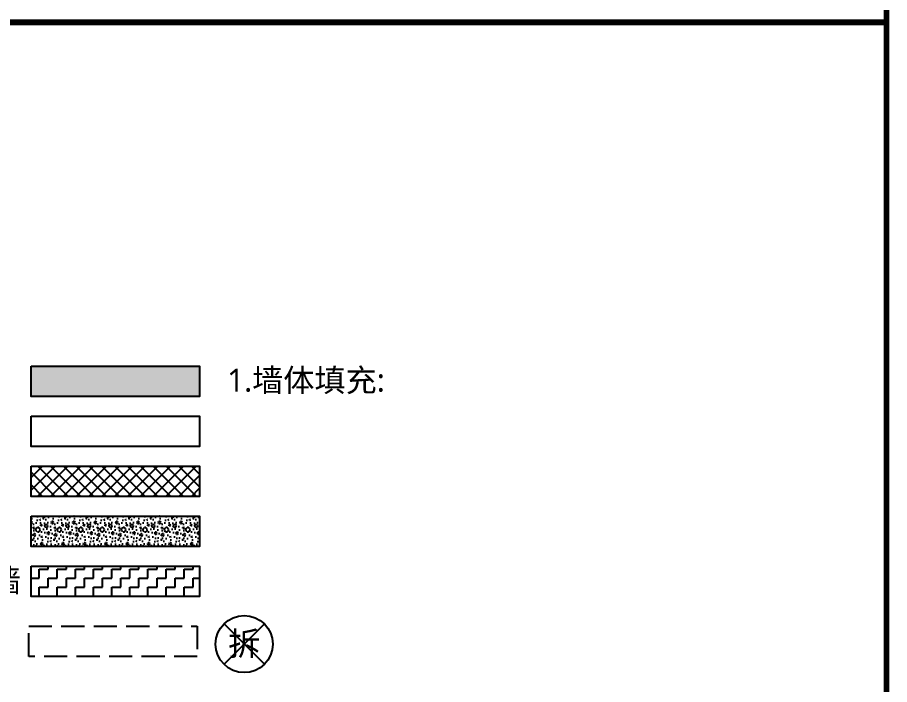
# Model space of a CAD drawing. Header units: millimetres. Extents: x -108767 to 78913, y -380878 to 1470.
# Drawn here: x -78314 to -70803, y -188520 to -182777 of the extents above; entities that cross this region are included whole.
import ezdxf
from ezdxf.enums import TextEntityAlignment as Align

# ---------------------------------------------------------------- set-up
doc = ezdxf.new("R2010")
doc.units = ezdxf.units.MM
doc.header["$LTSCALE"] = 10
doc.linetypes.add('DASH', pattern=[0.35, 0.25, -0.1])
for name, color, linetype in [('IHY-wall hatch', 8, 'Continuous'), ('NW-01-wall(原有墙体)', 255, 'Continuous'), ('NW-01wall(新墙体)', 140, 'Continuous'), ('NW-wall(原有墙体)', 255, 'Continuous'), ('NW-完成面（用于平面）', 43, 'Continuous'), ('平面图', 7, 'Continuous')]:
    doc.layers.add(name, color=color, linetype=linetype)
doc.styles.add('黑体', font='', dxfattribs={"width": 0.8, "height": 3})
doc.styles.get('黑体').set_extended_font_data('Microsoft YaHei')

msp = doc.modelspace()

# ---------------------------------------------------------------- hatches: boundary and pattern name
at = {"layer": 'IHY-wall hatch'}
h = msp.add_hatch(dxfattribs=at)
h.set_pattern_fill('ZIGZAG', color=250, scale=24.594559, style=0)
h.set_pattern_definition([(0, (-281546.034, -351900.24), (78.087723, 78.087723), [78.087723, -78.087723]), (90, (-281467.95, -351900.24), (-78.087723, 78.087723), [78.087723, -78.087723])])
h.paths.add_polyline_path([(-78197.2, -187499.8), (-76745.3, -187499.8), (-76745.3, -187761.2), (-78197.2, -187761.2)])
at = {"layer": 'NW-wall(原有墙体)', "ltscale": 10}
msp.add_hatch(color=250, dxfattribs=at).paths.add_polyline_path([(-78197.2, -185778.2), (-76745.3, -185778.2), (-76745.3, -186039.6), (-78197.2, -186039.6)])
at = {"layer": '平面图'}
h = msp.add_hatch(dxfattribs=at)
h.set_pattern_fill('ANSI37', color=250, scale=24.594559, style=0)
h.set_pattern_definition([(45, (-77125.64, -193615.99), (-55.2164, 55.2164), []), (135, (-77125.64, -193615.99), (-55.2164, -55.2164), [])])
h.paths.add_polyline_path([(-78197.2, -186639), (-76745.3, -186639), (-76745.3, -186900.4), (-78197.2, -186900.4)])
h = msp.add_hatch(dxfattribs=at)
h.set_pattern_fill('14砌块砖隔墙', color=250, scale=184.459189, style=0, pattern_type=2)
h.set_pattern_definition([(0, (-281491.62, -351956.5), (92.2296, 184.45919), [0, -184.45919]), (0, (-281599.53, -351981.4), (92.2296, 184.45919), [0, -184.45919]), (0, (-281539.58, -351983.25), (92.2296, 184.45919), [0, -184.45919]), (0, (-281474.1, -351928.83), (92.2296, 184.45919), [0, -184.45919]), (0, (-281550.65, -351992.47), (92.2296, 184.45919), [0, -184.45919]), (0, (-281455.65, -351812.62), (92.2296, 184.45919), [0, -184.45919]), (0, (-281511.9, -351827.38), (92.2296, 184.45919), [0, -184.45919]), (0, (-281482.4, -351850.44), (92.2296, 184.45919), [0, -184.45919]), (0, (-281632.73, -351854.12), (92.2296, 184.45919), [0, -184.45919]), (0, (-281542.34, -351862.42), (92.2296, 184.45919), [0, -184.45919]), (0, (-281577.4, -351909.46), (92.2296, 184.45919), [0, -184.45919]), (0, (-281575.55, -351978.63), (92.2296, 184.45919), [0, -184.45919]), (0, (-281506.38, -351986.01), (92.2296, 184.45919), [0, -184.45919]), (0, (-281455.65, -351904.85), (92.2296, 184.45919), [0, -184.45919]), (0, (-281628.12, -351933.44), (92.2296, 184.45919), [0, -184.45919]), (0, (-281612.44, -351902.08), (92.2296, 184.45919), [0, -184.45919]), (0, (-281540.5, -351915), (92.2296, 184.45919), [0, -184.45919]), (0, (-281566.32, -351941.74), (92.2296, 184.45919), [0, -184.45919]), (0, (-281581.08, -351880.87), (92.2296, 184.45919), [0, -184.45919]), (0, (-281558.02, -351811.7), (92.2296, 184.45919), [0, -184.45919]), (0, (-281620.74, -351972.18), (92.2296, 184.45919), [0, -184.45919]), (0, (-281519.29, -351849.51), (92.2296, 184.45919), [0, -184.45919]), (0, (-281605.06, -351846.75), (92.2296, 184.45919), [0, -184.45919]), (0, (-281619.82, -351822.77), (92.2296, 184.45919), [0, -184.45919]), (130.601294, (-281466.98, -351870.374), (-461.14796828, 553.37757044), [8.09824, -3393.16109]), (18.434949, (-281480.156, -351866.86), (461.1479726, 184.4591883), [8.33302, -1158.28932]), (90, (-281480.16, -351874.77), (92.229595, 184.45919), [7.90539, -361.01297]), (161.565051, (-281472.25, -351877.4), (-461.1479766, 184.459176), [8.33302, -1158.28932]), (53.130102, (-281472.25, -351877.4), (92.2295947, 184.459189), [8.78377, -913.51216]), (135, (-281465.223, -351971.39), (-92.229606, 184.459177), [7.45328, -514.27609]), (45, (-281475.764, -351971.39), (92.229594, 184.459189), [7.45328, -514.27609]), (135, (-281470.494, -351976.66), (-92.229606, 184.459177), [7.45328, -514.27609]), (45, (-281470.494, -351976.66), (92.229594, 184.459189), [7.45328, -514.27609]), (116.56505, (-281553.94, -351847.54), (-1e-05, 368.91837), [9.82055, -196.41107]), (180, (-281558.33, -351838.75), (-92.2296, 184.45919), [10.54053, -173.91866]), (63.43495, (-281573.26, -351847.54), (1e-07, 368.91838), [9.82055, -196.41107]), (116.56505, (-281568.87, -351856.32), (-1e-05, 368.91837), [9.82055, -196.41107]), (0, (-281568.87, -351856.32), (92.2296, 184.45919), [10.54053, -173.91866]), (63.43495, (-281558.33, -351856.32), (1e-07, 368.91838), [9.82055, -196.41107]), (107.102728, (-281484.548, -351909.901), (-276.6887736, 922.29594868), [11.94722, -5005.8852]), (143.972626, (-281488.061, -351898.482), (-1752.362276, 1291.21432354), [11.94722, -2496.96889]), (180, (-281497.72, -351891.46), (-92.2296, 184.45919), [11.4189, -173.04028]), (36.0273733, (-281518.804, -351898.482), (1752.3622853, 1291.2143111), [11.94722, -2496.96889]), (71.565051, (-281522.318, -351909.023), (276.6887854, 922.2959447), [11.11069, -1155.51165]), (107.102728, (-281518.8044, -351920.442), (-276.6887736, 922.29594868), [11.94722, -5005.8852]), (143.972626, (-281509.142, -351927.469), (-1752.36227603, 1291.21432354), [11.94722, -2496.96889]), (0, (-281509.14, -351927.47), (92.2296, 184.45919), [11.4189, -173.04028]), (36.0273733, (-281497.723, -351927.469), (1752.3622853, 1291.2143111), [11.94722, -2496.96889]), (71.565051, (-281488.06, -351920.442), (276.6887854, 922.2959447), [11.11069, -1155.51165]), (150.255118, (-281482.79, -351823.82), (-276.6887842, 184.4591867), [7.0817, -1480.07582]), (90, (-281488.94, -351827.33), (92.229595, 184.45919), [7.02702, -361.89135]), (29.744881, (-281488.94, -351827.334), (276.6887837, 184.4591882), [7.0817, -1480.07582]), (116.56505, (-281525.83, -351954.7), (-1e-05, 368.91837), [9.82055, -196.41107]), (168.690067, (-281530.223, -351945.915), (-830.0663521, 184.4591846), [8.95772, -1872.16411]), (41.185925, (-281546.034, -351950.307), (2305.73985582, 2029.05106764), [9.33728, -3912.31871]), (90, (-281546.03, -351959.09), (92.229595, 184.45919), [8.78377, -360.1346]), (138.814074, (-281539.007, -351965.239), (-2305.7398288, 2029.0510983), [9.33728, -3912.31871]), (16.6992442, (-281539.007, -351965.239), (3043.57661373, 922.29594078), [9.17053, -3842.45037]), (60.945396, (-281530.223, -351962.604), (92.22959487, 184.45918847), [9.04345, -3789.20364]), (109.983106, (-281603.129, -351877.401), (-461.14797504, 1291.2143218), [10.28114, -4307.79774]), (155.556045, (-281606.642, -351867.739), (-1198.98473437, 553.3775561), [10.61347, -4447.04414]), (24.4439547, (-281625.9664, -351867.739), (1198.9847304, 553.37756493), [10.61347, -4447.04414]), (70.0168934, (-281629.48, -351877.401), (461.1479747, 1291.21432201), [10.28114, -4307.79774]), (109.983106, (-281625.9664, -351887.0634), (-461.14797504, 1291.2143218), [10.28114, -4307.79774]), (160.016893, (-281616.304, -351890.577), (-461.1479749, 184.4591814), [10.28114, -2148.75827]), (19.9831065, (-281616.304, -351890.577), (461.1479721, 184.4591895), [10.28114, -2148.75827]), (70.0168934, (-281606.642, -351887.0634), (461.1479747, 1291.21432201), [10.28114, -4307.79774]), (122.005383, (-281534.615, -351894.09), (-92.2296072, 184.4591801), [8.28659, -1731.89791]), (18.434949, (-281546.913, -351889.7), (461.1479726, 184.4591883), [8.33302, -1158.28932]), (90, (-281546.91, -351897.6), (92.229595, 184.45919), [7.90539, -361.01297]), (161.565051, (-281539.007, -351900.24), (-461.1479766, 184.459176), [8.33302, -1158.28932]), (54.462322, (-281539.007, -351900.239), (645.6071612, 922.2959445), [7.55608, -3165.99978]), (116.56505, (-281588.2, -351938.89), (-1e-05, 368.91837), [9.82055, -196.41107]), (180, (-281592.59, -351930.1), (-92.2296, 184.45919), [9.66215, -174.79703]), (59.0362434, (-281607.52, -351938.888), (92.2295948, 184.4591881), [10.24355, -2140.9016]), (120.963756, (-281602.25, -351947.671), (-92.2296071, 184.4591806), [10.24355, -2140.9016]), (0, (-281602.25, -351947.67), (92.2296, 184.45919), [9.66215, -174.79703]), (63.43495, (-281592.59, -351947.67), (1e-07, 368.91838), [9.82055, -196.41107])])
h.paths.add_polyline_path([(-78197.2, -187069.4), (-76745.3, -187069.4), (-76745.3, -187330.8), (-78197.2, -187330.8)])

# ---------------------------------------------------------------- linework, layer by layer
at = {"color": 1, "ltscale": 30}
msp.add_lwpolyline([(-88463.9, -171591), (-70829.1, -171591), (-70829.1, -194049.4), (-88463.1, -194051.1)], dxfattribs=at)
at = {"color": 1}
msp.add_circle((-76361.3, -188171.7), 245.9, dxfattribs=at)
at = {"layer": 'NW-01-wall(原有墙体)', "ltscale": 30}
msp.add_line((-70829.1, -182820.2), (-88463.9, -182820.2), dxfattribs=at)
at = {"layer": 'NW-01-wall(原有墙体)'}
for p, q in [((-76535.2, -188345.6), (-76187.4, -187997.7)), ((-76187.4, -188345.6), (-76535.2, -187997.7))]:
    msp.add_line(p, q, dxfattribs=at)
at = {"layer": 'NW-01wall(新墙体)'}
for points in [[(-78197.2, -186639), (-76745.3, -186639), (-76745.3, -186900.4), (-78197.2, -186900.4)], [(-78197.2, -187069.4), (-76745.3, -187069.4), (-76745.3, -187330.8), (-78197.2, -187330.8)], [(-78197.2, -187499.8), (-76745.3, -187499.8), (-76745.3, -187761.2), (-78197.2, -187761.2)]]:
    msp.add_lwpolyline(points, close=True, dxfattribs=at)
at = {"layer": 'NW-wall(原有墙体)'}
for points in [[(-78197.2, -185778.2), (-76745.3, -185778.2), (-76745.3, -186039.6), (-78197.2, -186039.6)], [(-78197.2, -186208.6), (-76745.3, -186208.6), (-76745.3, -186470), (-78197.2, -186470)]]:
    msp.add_lwpolyline(points, close=True, dxfattribs=at)
at = {"layer": 'NW-wall(原有墙体)', "linetype": 'DASH', "ltscale": 80}
msp.add_lwpolyline([(-78217, -188016.4), (-76765.1, -188016.4), (-76765.1, -188277.8), (-78217, -188277.8)], close=True, dxfattribs=at)
at = {"layer": 'NW-完成面（用于平面）', "color": 2, "const_width": 50}
msp.add_lwpolyline([(-105001.4, -171591), (-70829.1, -171591), (-70829.1, -194049.4), (-105001.4, -194049.4), (-105001.4, -171591)], dxfattribs=at)
at = {"layer": 'NW-完成面（用于平面）', "color": 2}
msp.add_lwpolyline([(-88463.9, -182820.2, 50, 50, 0), (-70828.1, -182818.5, 10, 10, 0)], format="xyseb", dxfattribs=at)

# ---------------------------------------------------------------- texts
at = {"color": 40, "style": '黑体'}
for s, p in [('1.墙体填充:', (-76508, -185998.7)), ('新建轻钢龙骨隔墙', (-80429.5, -187723.3))]:
    msp.add_text(s, height=196.76, dxfattribs=at).set_placement(p)
at = {"color": 40, "extrusion": (0, 0.017452, 0.999848), "style": '黑体'}
msp.add_text('拆', height=205, rotation=180, dxfattribs=at).set_placement((76360.2, 188200.5, -5623), align=Align.CENTER)

doc.saveas('drawing.dxf')
